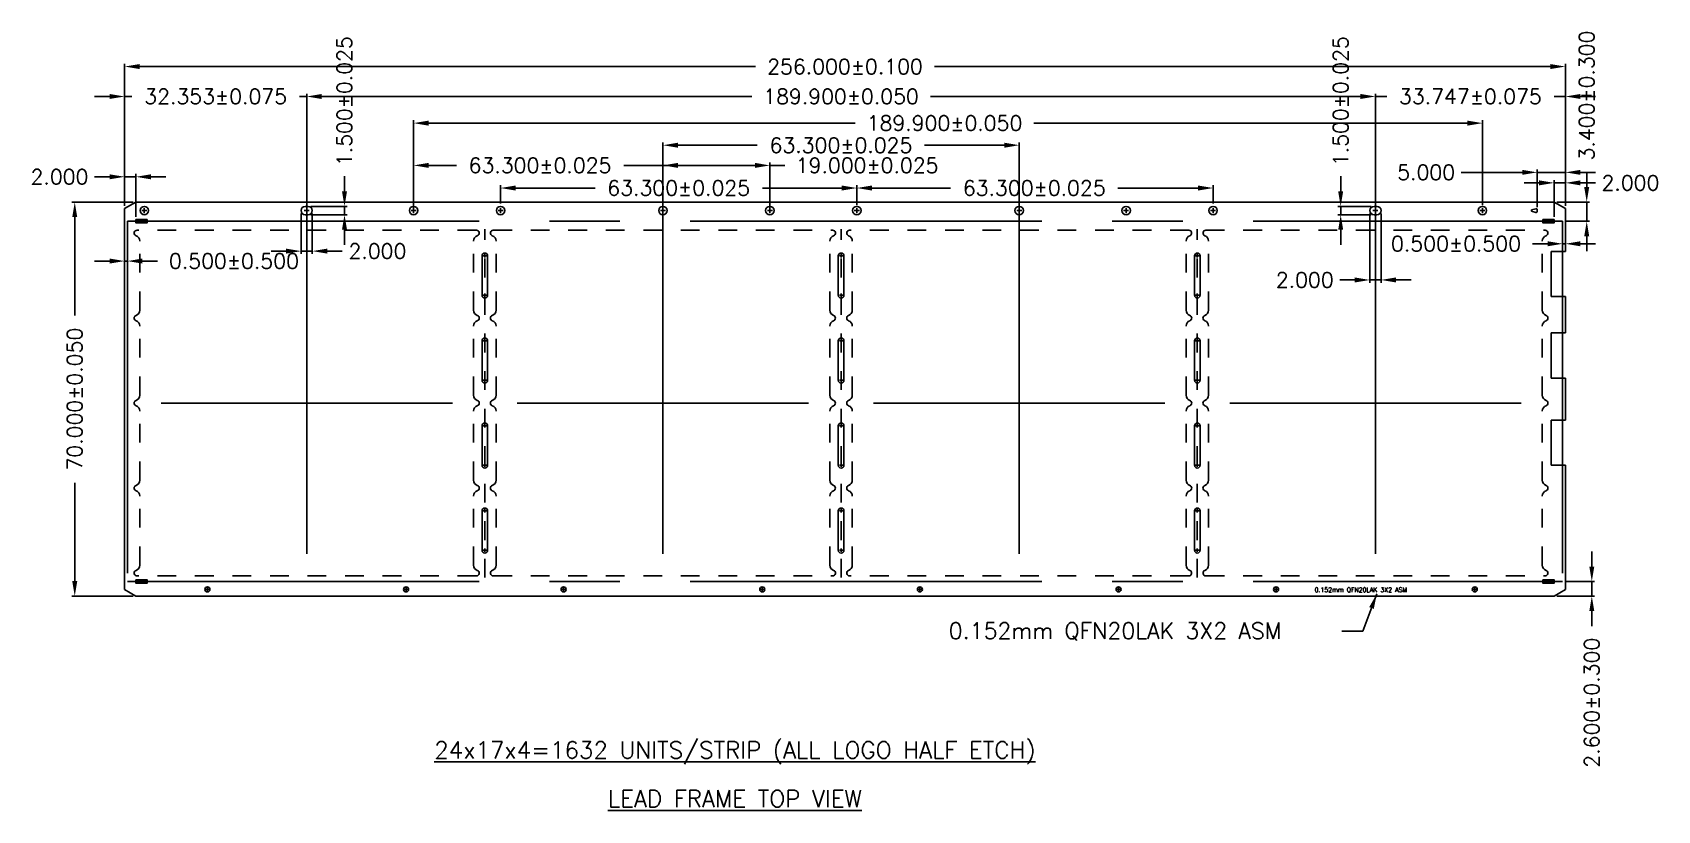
# Model space of a CAD drawing. Header units: millimetres. Extents: x -240.6 to -214.5, y 821 to 825.2.
# Drawn here: x -240.64 to -231.97, y 821.01 to 825.16 of the extents above.
import ezdxf
from ezdxf.enums import TextEntityAlignment as Align

# ---------------------------------------------------------------- set-up
doc = ezdxf.new("R2010")
doc.units = ezdxf.units.MM
doc.linetypes.add('CENTER', pattern=[2, 1.25, -0.25, 0.25, -0.25])
for name, color, linetype in [('1', 7, 'Continuous'), ('1D', 4, 'Continuous'), ('BORDER', 7, 'Continuous'), ('Center', 2, 'CENTER'), ('DIMENSION', 3, 'Continuous')]:
    doc.layers.add(name, color=color, linetype=linetype)
doc.styles.add('ROMANS', font='romans.shx', dxfattribs={"bigfont": 'AllInOneBig.shx'})
doc.styles.add('SIMPLEX', font='simplex.shx', dxfattribs={"bigfont": 'AllInOneBig.shx'})
doc.dimstyles.get("Standard").update_dxf_attribs({"dimtxt": 0.08, "dimasz": 0.08, "dimexe": 0.03, "dimexo": 0.03, "dimgap": 0.01, "dimtad": 1, "dimzin": 4, "dimtxsty": 'SIMPLEX', "dimcen": 0.02, "dimclrd": 256, "dimclre": 256, "dimclrt": 256, "dimazin": 3, "dimtp": 0.03, "dimtm": 0.05, "dimtfac": 0.8, "dimtmove": 0, "dimatfit": 3, "dimfxl": 0.05, "dimtzin": 4, "dimlwd": -1, "dimlwe": -1})
doc.dimstyles.new('Standard1', dxfattribs={"dimtxt": 0.08, "dimasz": 0.08, "dimexe": 0.015, "dimexo": 0.015, "dimgap": 0.027, "dimtad": 1, "dimdec": 3, "dimlfac": 33.333333, "dimrnd": 0.0005, "dimzin": 1, "dimtxsty": 'SIMPLEX', "dimcen": 0.1905, "dimclrd": 256, "dimclre": 256, "dimclrt": 256, "dimazin": 3, "dimtp": 0.03, "dimtm": 0.05, "dimtfac": 0.8, "dimtdec": 3, "dimtmove": 0, "dimatfit": 3, "dimfxl": 0.05, "dimtzin": 4, "dimlwd": -1, "dimlwe": -1})

# ---------------------------------------------------------------- blocks, each defined once
blk = doc.blocks.new('M0')
at = {"layer": '1', "color": 4}
for centre, radius, start, end in [((-30.15, 30.2), 0.5, 90, 250.5288), ((-30.65, 28.79), 1, 0, 70.5288), ((30.65, 28.79), 1, 109.4712, 180), ((30.15, 30.2), 0.5, 289.4712, 90), ((-30.15, 15.1), 0.5, 109.4712, 250.5288), ((-30.65, 16.51), 1, 289.4712, 0), ((-30.65, 13.69), 1, 0, 70.5288), ((30.65, 16.51), 1, 180, 250.5288), ((30.65, 13.69), 1, 109.4712, 180), ((30.15, 15.1), 0.5, 289.4712, 70.5288), ((-30.15, 0), 0.5, 109.4712, 250.5288), ((-30.65, 1.41), 1, 289.4712, 0), ((30.65, 1.41), 1, 180, 250.5288), ((30.15, 0), 0.5, 289.4712, 70.5288), ((-30.65, -1.41), 1, 0, 70.5288), ((30.65, -1.41), 1, 109.4712, 180), ((-30.65, -13.69), 1, 289.4712, 0), ((30.65, -13.69), 1, 180, 250.5288), ((-30.15, -15.1), 0.5, 109.4712, 250.5288), ((-30.65, -16.51), 1, 0, 70.5288), ((30.65, -16.51), 1, 109.4712, 180), ((30.15, -15.1), 0.5, 289.4712, 70.5288), ((-30.65, -28.79), 1, 289.4712, 0), ((30.65, -28.79), 1, 180, 250.5288), ((-30.15, -30.2), 0.5, 109.4712, 270), ((30.15, -30.2), 0.5, 270, 70.5288)]:
    blk.add_arc(centre, radius, start, end, dxfattribs=at)
at = {"layer": '1D', "linetype": 'CENTER'}
for p, q in [((-30.15, 30.7), (30.15, 30.7)), ((-29.65, 16.51), (-29.65, 28.79)), ((29.65, 16.51), (29.65, 28.79)), ((-29.65, 1.41), (-29.65, 13.69)), ((29.65, 1.41), (29.65, 13.69)), ((-29.65, -13.69), (-29.65, -1.41)), ((29.65, -13.69), (29.65, -1.41)), ((-29.65, -28.79), (-29.65, -16.51)), ((29.65, -28.79), (29.65, -16.51)), ((-30.15, -30.7), (30.15, -30.7))]:
    blk.add_line(p, q, dxfattribs=at)
blk = doc.blocks.new('*D200')
at = {"layer": 'Defpoints', "color": 0, "transparency": 16777216}
for p in [(-240.0856, 824.2516), (-240.4114, 822.1516), (-240.0856, 822.1516)]:
    blk.add_point(p, dxfattribs=at)
at = {"layer": 'DIMENSION', "transparency": 16777216}
for p, q in [((-240.1006, 824.2516), (-240.4264, 824.2516)), ((-240.4114, 824.1716), (-240.4114, 823.6477)), ((-240.4114, 822.2316), (-240.4114, 822.7556)), ((-240.1006, 822.1516), (-240.4264, 822.1516))]:
    blk.add_line(p, q, dxfattribs=at)
for points in [[(-240.4247, 824.1716), (-240.3981, 824.1716), (-240.4114, 824.2516)], [(-240.4247, 822.2316), (-240.3981, 822.2316), (-240.4114, 822.1516)]]:
    blk.add_solid(points, dxfattribs=at)
at = {"layer": 'DIMENSION', "transparency": 16777216, "insert": (-240.4114, 823.2016), "char_height": 0.08, "attachment_point": 5, "rotation": 90, "style": 'SIMPLEX'}
blk.add_mtext('\\A1;70.000%%p0.050', dxfattribs=at)
blk = doc.blocks.new('*D201')
at = {"layer": 'Defpoints', "color": 0, "transparency": 16777216}
for p in [(-240.1456, 824.3866), (-240.1456, 824.217), (-240.0856, 824.1586)]:
    blk.add_point(p, dxfattribs=at)
at = {"layer": 'DIMENSION', "transparency": 16777216}
for p, q in [((-240.2256, 824.3866), (-240.3056, 824.3866)), ((-240.1456, 824.232), (-240.1456, 824.4016)), ((-240.0856, 824.3866), (-240.1456, 824.3866)), ((-240.0856, 824.1736), (-240.0856, 824.4016)), ((-240.0056, 824.3866), (-239.9256, 824.3866))]:
    blk.add_line(p, q, dxfattribs=at)
for points in [[(-240.2256, 824.3999), (-240.2256, 824.3732), (-240.1456, 824.3866)], [(-240.0056, 824.3999), (-240.0056, 824.3732), (-240.0856, 824.3866)]]:
    blk.add_solid(points, dxfattribs=at)
at = {"layer": 'DIMENSION', "transparency": 16777216, "insert": (-240.4926, 824.3866), "char_height": 0.08, "attachment_point": 5, "style": 'SIMPLEX'}
blk.add_mtext('\\A1;2.000', dxfattribs=at)
blk = doc.blocks.new('*D202')
at = {"layer": 'Defpoints', "color": 0, "transparency": 16777216}
for p in [(-240.1456, 824.8146), (-240.1456, 824.217), (-239.175, 823.1806)]:
    blk.add_point(p, dxfattribs=at)
at = {"layer": 'DIMENSION', "transparency": 16777216}
for p, q in [((-240.2256, 824.8146), (-240.3056, 824.8146)), ((-240.1456, 824.232), (-240.1456, 824.8296)), ((-240.1456, 824.8146), (-240.1063, 824.8146)), ((-239.175, 824.8146), (-239.2142, 824.8146)), ((-239.175, 823.1956), (-239.175, 824.8296)), ((-239.095, 824.8146), (-239.015, 824.8146))]:
    blk.add_line(p, q, dxfattribs=at)
for points in [[(-240.2256, 824.828), (-240.2256, 824.8013), (-240.1456, 824.8146)], [(-239.095, 824.828), (-239.095, 824.8013), (-239.175, 824.8146)]]:
    blk.add_solid(points, dxfattribs=at)
at = {"layer": 'DIMENSION', "transparency": 16777216, "insert": (-239.6603, 824.8146), "char_height": 0.08, "attachment_point": 5, "style": 'SIMPLEX'}
blk.add_mtext('\\A1;32.353%%P0.075', dxfattribs=at)
blk = doc.blocks.new('*D203')
at = {"layer": 'Defpoints', "color": 0, "transparency": 16777216}
for p in [(-235.377, 824.5549), (-237.276, 823.1806), (-235.377, 823.1806)]:
    blk.add_point(p, dxfattribs=at)
at = {"layer": 'DIMENSION', "transparency": 16777216}
for p, q in [((-237.276, 823.1956), (-237.276, 824.5699)), ((-237.196, 824.5549), (-236.7731, 824.5549)), ((-235.457, 824.5549), (-235.881, 824.5549)), ((-235.377, 823.1956), (-235.377, 824.5699))]:
    blk.add_line(p, q, dxfattribs=at)
for points in [[(-237.196, 824.5682), (-237.196, 824.5415), (-237.276, 824.5549)], [(-235.457, 824.5682), (-235.457, 824.5415), (-235.377, 824.5549)]]:
    blk.add_solid(points, dxfattribs=at)
at = {"layer": 'DIMENSION', "transparency": 16777216, "insert": (-236.3271, 824.5549), "char_height": 0.08, "attachment_point": 5, "style": 'SIMPLEX'}
blk.add_mtext('\\A1;63.300%%p0.025', dxfattribs=at)
blk = doc.blocks.new('*D204')
at = {"layer": 'Defpoints', "color": 0, "transparency": 16777216}
for p in [(-239.175, 824.8146), (-239.175, 823.1806), (-233.478, 823.1806)]:
    blk.add_point(p, dxfattribs=at)
at = {"layer": 'DIMENSION', "transparency": 16777216}
for p, q in [((-239.175, 823.1956), (-239.175, 824.8296)), ((-239.095, 824.8146), (-236.803, 824.8146)), ((-233.558, 824.8146), (-235.8499, 824.8146)), ((-233.478, 823.1956), (-233.478, 824.8296))]:
    blk.add_line(p, q, dxfattribs=at)
for points in [[(-239.095, 824.828), (-239.095, 824.8013), (-239.175, 824.8146)], [(-233.558, 824.828), (-233.558, 824.8013), (-233.478, 824.8146)]]:
    blk.add_solid(points, dxfattribs=at)
at = {"layer": 'DIMENSION', "transparency": 16777216, "insert": (-236.3265, 824.8146), "char_height": 0.08, "attachment_point": 5, "style": 'SIMPLEX'}
blk.add_mtext('\\A1;189.900%%p0.050', dxfattribs=at)
blk = doc.blocks.new('*D205')
at = {"layer": 'Defpoints', "color": 0, "transparency": 16777216}
for p in [(-232.4655, 824.9741), (-240.1456, 824.217), (-232.4655, 824.217)]:
    blk.add_point(p, dxfattribs=at)
at = {"layer": 'DIMENSION', "transparency": 16777216}
for p, q in [((-240.1456, 824.232), (-240.1456, 824.9891)), ((-240.0656, 824.9741), (-236.7821, 824.9741)), ((-232.5455, 824.9741), (-235.829, 824.9741)), ((-232.4655, 824.232), (-232.4655, 824.9891))]:
    blk.add_line(p, q, dxfattribs=at)
for points in [[(-240.0656, 824.9874), (-240.0656, 824.9607), (-240.1456, 824.9741)], [(-232.5455, 824.9874), (-232.5455, 824.9607), (-232.4655, 824.9741)]]:
    blk.add_solid(points, dxfattribs=at)
at = {"layer": 'DIMENSION', "transparency": 16777216, "insert": (-236.3055, 824.9741), "char_height": 0.08, "attachment_point": 5, "style": 'SIMPLEX'}
blk.add_mtext('\\A1;256.000%%p0.100', dxfattribs=at)
blk = doc.blocks.new('*D206')
at = {"layer": 'Defpoints', "color": 0, "transparency": 16777216}
for p in [(-232.4655, 824.3543), (-232.4655, 824.217), (-232.5255, 824.1586)]:
    blk.add_point(p, dxfattribs=at)
at = {"layer": 'DIMENSION', "transparency": 16777216}
for p, q in [((-232.5255, 824.1736), (-232.5255, 824.3693)), ((-232.4655, 824.232), (-232.4655, 824.3693)), ((-232.6055, 824.3543), (-232.6855, 824.3543)), ((-232.5255, 824.3543), (-232.4655, 824.3543)), ((-232.3855, 824.3543), (-232.3055, 824.3543))]:
    blk.add_line(p, q, dxfattribs=at)
for points in [[(-232.6055, 824.3676), (-232.6055, 824.341), (-232.5255, 824.3543)], [(-232.3855, 824.3676), (-232.3855, 824.341), (-232.4655, 824.3543)]]:
    blk.add_solid(points, dxfattribs=at)
at = {"layer": 'DIMENSION', "transparency": 16777216, "insert": (-232.1185, 824.3543), "char_height": 0.08, "attachment_point": 5, "style": 'SIMPLEX'}
blk.add_mtext('\\A1;2.000', dxfattribs=at)
blk = doc.blocks.new('*D207')
at = {"layer": 'Defpoints', "color": 0, "transparency": 16777216}
for p in [(-232.4655, 824.8146), (-233.478, 824.2066), (-232.4655, 824.217)]:
    blk.add_point(p, dxfattribs=at)
at = {"layer": 'DIMENSION', "transparency": 16777216}
for p, q in [((-233.558, 824.8146), (-233.638, 824.8146)), ((-233.478, 824.2216), (-233.478, 824.8296)), ((-233.478, 824.8146), (-233.4178, 824.8146)), ((-232.4655, 824.8146), (-232.5257, 824.8146)), ((-232.4655, 824.232), (-232.4655, 824.8296)), ((-232.3855, 824.8146), (-232.3055, 824.8146))]:
    blk.add_line(p, q, dxfattribs=at)
for points in [[(-233.558, 824.828), (-233.558, 824.8013), (-233.478, 824.8146)], [(-232.3855, 824.828), (-232.3855, 824.8013), (-232.4655, 824.8146)]]:
    blk.add_solid(points, dxfattribs=at)
at = {"layer": 'DIMENSION', "transparency": 16777216, "insert": (-232.9717, 824.8146), "char_height": 0.08, "attachment_point": 5, "style": 'SIMPLEX'}
blk.add_mtext('\\A1;33.747%%P0.075', dxfattribs=at)
blk = doc.blocks.new('slit')
at = {"color": 0}
for centre, start, end in [((-31.65, 26.15), 0, 180), ((-31.65, 19.15), 180, 0), ((-31.65, 11.05), 0, 180), ((-31.65, 4.05), 180, 0), ((-31.65, -4.05), 0, 180), ((-31.65, -11.05), 180, 0), ((-31.65, -19.15), 0, 180), ((-31.65, -26.15), 180, 0)]:
    blk.add_arc(centre, 0.5, start, end, dxfattribs=at)
at = {"layer": '1'}
for p, q in [((-32.15, 26.15), (-32.15, 19.15)), ((-31.15, 26.15), (-31.15, 19.15)), ((-32.15, 4.05), (-32.15, 11.05)), ((-31.15, 4.05), (-31.15, 11.05)), ((-32.15, -4.05), (-32.15, -11.05)), ((-31.15, -4.05), (-31.15, -11.05)), ((-32.15, -26.15), (-32.15, -19.15)), ((-31.15, -26.15), (-31.15, -19.15))]:
    blk.add_line(p, q, dxfattribs=at)
at = {"layer": '1D', "linetype": 'CENTER'}
blk.add_line((-31.65, -31), (-31.65, 30.92), dxfattribs=at)
at = {"layer": '1D'}
for p, q in [((-31.95, 26.15), (-31.35, 26.15)), ((-31.65, 25.85), (-31.65, 26.45)), ((-31.95, 19.15), (-31.35, 19.15)), ((-31.65, 18.85), (-31.65, 19.45)), ((-31.95, 11.05), (-31.35, 11.05)), ((-31.65, 11.35), (-31.65, 10.75)), ((-31.95, 4.05), (-31.35, 4.05)), ((-31.65, 4.35), (-31.65, 3.75)), ((-31.95, -4.05), (-31.35, -4.05)), ((-31.65, -4.35), (-31.65, -3.75)), ((-31.95, -11.05), (-31.35, -11.05)), ((-31.65, -11.35), (-31.65, -10.75)), ((-31.95, -19.15), (-31.35, -19.15)), ((-31.65, -18.85), (-31.65, -19.45)), ((-31.65, -25.85), (-31.65, -26.45)), ((-31.95, -26.15), (-31.35, -26.15))]:
    blk.add_line(p, q, dxfattribs=at)
blk = doc.blocks.new('*D208')
at = {"layer": 'Defpoints', "color": 0, "transparency": 16777216}
for p in [(-236.706, 824.4473), (-237.276, 824.2066), (-236.706, 824.2066)]:
    blk.add_point(p, dxfattribs=at)
at = {"layer": 'DIMENSION', "transparency": 16777216}
for p, q in [((-237.276, 824.2216), (-237.276, 824.4623)), ((-236.706, 824.2216), (-236.706, 824.4623)), ((-237.196, 824.4473), (-236.786, 824.4473)), ((-236.706, 824.4473), (-236.626, 824.4473))]:
    blk.add_line(p, q, dxfattribs=at)
for points in [[(-237.196, 824.4607), (-237.196, 824.434), (-237.276, 824.4473)], [(-236.786, 824.4607), (-236.786, 824.434), (-236.706, 824.4473)]]:
    blk.add_solid(points, dxfattribs=at)
at = {"layer": 'DIMENSION', "transparency": 16777216, "insert": (-236.1875, 824.4473), "char_height": 0.08, "attachment_point": 5, "style": 'SIMPLEX'}
blk.add_mtext('\\A1;19.000%%P0.025', dxfattribs=at)
blk = doc.blocks.new('*D217')
at = {"layer": 'Defpoints', "color": 0, "transparency": 16777216}
for p in [(-232.9079, 824.6726), (-238.605, 824.2201), (-232.9079, 824.2201)]:
    blk.add_point(p, dxfattribs=at)
at = {"layer": 'DIMENSION', "transparency": 16777216}
for p, q in [((-238.605, 824.2351), (-238.605, 824.6876)), ((-238.525, 824.6726), (-236.2517, 824.6726)), ((-232.9879, 824.6726), (-235.2987, 824.6726)), ((-232.9079, 824.2351), (-232.9079, 824.6876))]:
    blk.add_line(p, q, dxfattribs=at)
for points in [[(-238.525, 824.6859), (-238.525, 824.6592), (-238.605, 824.6726)], [(-232.9879, 824.6859), (-232.9879, 824.6592), (-232.9079, 824.6726)]]:
    blk.add_solid(points, dxfattribs=at)
at = {"layer": 'DIMENSION', "transparency": 16777216, "insert": (-235.7752, 824.6726), "char_height": 0.08, "attachment_point": 5, "style": 'SIMPLEX'}
blk.add_mtext('\\A1;189.900%%P0.050', dxfattribs=at)
blk = doc.blocks.new('*D209')
at = {"layer": 'Defpoints', "color": 0, "transparency": 16777216}
for p in [(-236.706, 824.4473), (-238.605, 824.2066), (-236.706, 824.2066)]:
    blk.add_point(p, dxfattribs=at)
at = {"layer": 'DIMENSION', "transparency": 16777216}
for p, q in [((-238.605, 824.2216), (-238.605, 824.4623)), ((-236.706, 824.2216), (-236.706, 824.4623)), ((-238.525, 824.4473), (-238.377, 824.4473)), ((-236.786, 824.4473), (-237.4849, 824.4473))]:
    blk.add_line(p, q, dxfattribs=at)
for points in [[(-238.525, 824.4607), (-238.525, 824.434), (-238.605, 824.4473)], [(-236.786, 824.4607), (-236.786, 824.434), (-236.706, 824.4473)]]:
    blk.add_solid(points, dxfattribs=at)
at = {"layer": 'DIMENSION', "transparency": 16777216, "insert": (-237.931, 824.4473), "char_height": 0.08, "attachment_point": 5, "style": 'SIMPLEX'}
blk.add_mtext('\\A1;63.300%%P0.025', dxfattribs=at)
blk = doc.blocks.new('*D210')
at = {"layer": 'Defpoints', "color": 0, "ltscale": 0.1, "transparency": 16777216}
for p in [(-232.5255, 824.2516), (-232.3518, 824.2516), (-232.4805, 824.1496)]:
    blk.add_point(p, dxfattribs=at)
at = {"layer": 'DIMENSION', "ltscale": 0.1, "transparency": 16777216}
for p, q in [((-232.3518, 824.3316), (-232.3518, 824.4116)), ((-232.5105, 824.2516), (-232.3368, 824.2516)), ((-232.3518, 824.1496), (-232.3518, 824.2516)), ((-232.4655, 824.1496), (-232.3368, 824.1496)), ((-232.3518, 824.0696), (-232.3518, 823.9896))]:
    blk.add_line(p, q, dxfattribs=at)
for points in [[(-232.3652, 824.3316), (-232.3385, 824.3316), (-232.3518, 824.2516)], [(-232.3652, 824.0696), (-232.3385, 824.0696), (-232.3518, 824.1496)]]:
    blk.add_solid(points, dxfattribs=at)
at = {"layer": 'DIMENSION', "ltscale": 0.1, "transparency": 16777216, "insert": (-232.3518, 824.8196), "char_height": 0.08, "attachment_point": 5, "rotation": 90, "style": 'SIMPLEX'}
blk.add_mtext('\\A1;3.400%%P0.300', dxfattribs=at)
blk = doc.blocks.new('*D211')
at = {"layer": 'Defpoints', "color": 0, "ltscale": 0.1, "transparency": 16777216}
for p in [(-232.4805, 822.2296), (-232.5255, 822.1516), (-232.3246, 822.1516)]:
    blk.add_point(p, dxfattribs=at)
at = {"layer": 'DIMENSION', "ltscale": 0.1, "transparency": 16777216}
for p, q in [((-232.3246, 822.3096), (-232.3246, 822.3896)), ((-232.4655, 822.2296), (-232.3096, 822.2296)), ((-232.3246, 822.2296), (-232.3246, 822.1516)), ((-232.5105, 822.1516), (-232.3096, 822.1516)), ((-232.3246, 822.0716), (-232.3246, 821.9916))]:
    blk.add_line(p, q, dxfattribs=at)
for points in [[(-232.338, 822.3096), (-232.3113, 822.3096), (-232.3246, 822.2296)], [(-232.338, 822.0716), (-232.3113, 822.0716), (-232.3246, 822.1516)]]:
    blk.add_solid(points, dxfattribs=at)
at = {"layer": 'DIMENSION', "ltscale": 0.1, "transparency": 16777216, "insert": (-232.3246, 821.5837), "char_height": 0.08, "attachment_point": 5, "rotation": 90, "style": 'SIMPLEX'}
blk.add_mtext('\\A1;2.600%%P0.300', dxfattribs=at)
blk = doc.blocks.new('*D212')
at = {"layer": 'Defpoints', "color": 0, "ltscale": 0.1, "transparency": 16777216}
for p in [(-240.1456, 824.1496), (-240.1306, 824.1496), (-240.1456, 823.9374)]:
    blk.add_point(p, dxfattribs=at)
at = {"layer": 'DIMENSION', "ltscale": 0.1, "transparency": 16777216}
for p, q in [((-240.1456, 824.1346), (-240.1456, 823.9224)), ((-240.1306, 824.1346), (-240.1306, 823.9224)), ((-240.2256, 823.9374), (-240.3056, 823.9374)), ((-240.1456, 823.9374), (-240.1306, 823.9374)), ((-240.0506, 823.9374), (-239.9706, 823.9374))]:
    blk.add_line(p, q, dxfattribs=at)
for points in [[(-240.2256, 823.9508), (-240.2256, 823.9241), (-240.1456, 823.9374)], [(-240.0506, 823.9508), (-240.0506, 823.9241), (-240.1306, 823.9374)]]:
    blk.add_solid(points, dxfattribs=at)
at = {"layer": 'DIMENSION', "ltscale": 0.1, "transparency": 16777216, "insert": (-239.5626, 823.9374), "char_height": 0.08, "attachment_point": 5, "style": 'SIMPLEX'}
blk.add_mtext('\\A1;0.500%%P0.500', dxfattribs=at)
blk = doc.blocks.new('*D213')
at = {"layer": 'Defpoints', "color": 0, "ltscale": 0.1, "transparency": 16777216}
for p in [(-232.4805, 824.0838), (-232.4805, 824.0296), (-232.4655, 824.0838)]:
    blk.add_point(p, dxfattribs=at)
at = {"layer": 'DIMENSION', "ltscale": 0.1, "transparency": 16777216}
for p, q in [((-232.5605, 824.0296), (-232.6405, 824.0296)), ((-232.4805, 824.0688), (-232.4805, 824.0146)), ((-232.4655, 824.0296), (-232.4805, 824.0296)), ((-232.4655, 824.0688), (-232.4655, 824.0146)), ((-232.3855, 824.0296), (-232.3055, 824.0296))]:
    blk.add_line(p, q, dxfattribs=at)
for points in [[(-232.5605, 824.0429), (-232.5605, 824.0163), (-232.4805, 824.0296)], [(-232.3855, 824.0429), (-232.3855, 824.0163), (-232.4655, 824.0296)]]:
    blk.add_solid(points, dxfattribs=at)
at = {"layer": 'DIMENSION', "ltscale": 0.1, "transparency": 16777216, "insert": (-233.0485, 824.0296), "char_height": 0.08, "attachment_point": 5, "style": 'SIMPLEX'}
blk.add_mtext('\\A1;0.500%%P0.500', dxfattribs=at)
blk = doc.blocks.new('*D214')
at = {"layer": 'Defpoints', "color": 0, "ltscale": 0.1, "transparency": 16777216}
for p in [(-232.4655, 824.4102), (-232.6155, 824.2106), (-232.4655, 824.217)]:
    blk.add_point(p, dxfattribs=at)
at = {"layer": 'DIMENSION', "ltscale": 0.1, "transparency": 16777216}
for p, q in [((-232.6955, 824.4102), (-233.0206, 824.4102)), ((-232.6155, 824.2256), (-232.6155, 824.4252)), ((-232.4655, 824.4102), (-232.6155, 824.4102)), ((-232.4655, 824.232), (-232.4655, 824.4252)), ((-232.3855, 824.4102), (-232.3055, 824.4102))]:
    blk.add_line(p, q, dxfattribs=at)
for points in [[(-232.6955, 824.4235), (-232.6955, 824.3969), (-232.6155, 824.4102)], [(-232.3855, 824.4235), (-232.3855, 824.3969), (-232.4655, 824.4102)]]:
    blk.add_solid(points, dxfattribs=at)
at = {"layer": 'DIMENSION', "ltscale": 0.1, "transparency": 16777216, "insert": (-233.2076, 824.4102), "char_height": 0.08, "attachment_point": 5, "style": 'SIMPLEX'}
blk.add_mtext('\\A1;{\\C0;5.000}', dxfattribs=at)
blk = doc.blocks.new('*D218')
at = {"layer": 'Defpoints', "color": 0, "ltscale": 0.1, "transparency": 16777216}
for p in [(-234.3435, 824.3268), (-236.2425, 824.2201), (-234.3435, 824.2291)]:
    blk.add_point(p, dxfattribs=at)
at = {"layer": 'DIMENSION', "ltscale": 0.1, "transparency": 16777216}
for p, q in [((-236.2425, 824.2351), (-236.2425, 824.3418)), ((-236.1625, 824.3268), (-235.7428, 824.3268)), ((-234.4235, 824.3268), (-234.8507, 824.3268)), ((-234.3435, 824.2441), (-234.3435, 824.3418))]:
    blk.add_line(p, q, dxfattribs=at)
for points in [[(-236.1625, 824.3401), (-236.1625, 824.3134), (-236.2425, 824.3268)], [(-234.4235, 824.3401), (-234.4235, 824.3134), (-234.3435, 824.3268)]]:
    blk.add_solid(points, dxfattribs=at)
at = {"layer": 'DIMENSION', "ltscale": 0.1, "transparency": 16777216, "insert": (-235.2967, 824.3268), "char_height": 0.08, "attachment_point": 5, "style": 'SIMPLEX'}
blk.add_mtext('\\A1;63.300%%P0.025', dxfattribs=at)
blk = doc.blocks.new('*D215')
at = {"layer": 'Defpoints', "color": 0, "transparency": 16777216}
for p in [(-236.2425, 824.3268), (-238.1415, 824.2291), (-236.2425, 824.2201)]:
    blk.add_point(p, dxfattribs=at)
at = {"layer": 'DIMENSION', "transparency": 16777216}
for p, q in [((-238.1415, 824.2441), (-238.1415, 824.3418)), ((-238.0615, 824.3268), (-237.638, 824.3268)), ((-236.3225, 824.3268), (-236.7459, 824.3268)), ((-236.2425, 824.2351), (-236.2425, 824.3418))]:
    blk.add_line(p, q, dxfattribs=at)
for points in [[(-238.0615, 824.3401), (-238.0615, 824.3134), (-238.1415, 824.3268)], [(-236.3225, 824.3401), (-236.3225, 824.3134), (-236.2425, 824.3268)]]:
    blk.add_solid(points, dxfattribs=at)
at = {"layer": 'DIMENSION', "transparency": 16777216, "insert": (-237.192, 824.3268), "char_height": 0.08, "attachment_point": 5, "style": 'SIMPLEX'}
blk.add_mtext('\\A1;{\\C3;63.300%%P0.025}', dxfattribs=at)
blk = doc.blocks.new('*D219')
at = {"layer": 'Defpoints', "color": 0, "ltscale": 0.1, "transparency": 16777216}
for p in [(-239.205, 824.2066), (-239.145, 824.2066), (-239.145, 823.9904)]:
    blk.add_point(p, dxfattribs=at)
at = {"layer": 'DIMENSION', "ltscale": 0.1, "transparency": 16777216}
for p, q in [((-239.205, 824.1916), (-239.205, 823.9754)), ((-239.145, 824.1916), (-239.145, 823.9754)), ((-239.285, 823.9904), (-239.365, 823.9904)), ((-239.205, 823.9904), (-239.145, 823.9904)), ((-239.065, 823.9904), (-238.985, 823.9904))]:
    blk.add_line(p, q, dxfattribs=at)
for points in [[(-239.285, 824.0037), (-239.285, 823.9771), (-239.205, 823.9904)], [(-239.065, 824.0037), (-239.065, 823.9771), (-239.145, 823.9904)]]:
    blk.add_solid(points, dxfattribs=at)
at = {"layer": 'DIMENSION', "ltscale": 0.1, "transparency": 16777216, "insert": (-238.798, 823.9904), "char_height": 0.08, "attachment_point": 5, "style": 'SIMPLEX'}
blk.add_mtext('\\A1;2.000', dxfattribs=at)
blk = doc.blocks.new('*D220')
at = {"layer": 'Defpoints', "color": 0, "ltscale": 0.1, "transparency": 16777216}
for p in [(-233.508, 824.2066), (-233.448, 824.2066), (-233.508, 823.8368)]:
    blk.add_point(p, dxfattribs=at)
at = {"layer": 'DIMENSION', "ltscale": 0.1, "transparency": 16777216}
for p, q in [((-233.508, 824.1916), (-233.508, 823.8218)), ((-233.448, 824.1916), (-233.448, 823.8218)), ((-233.588, 823.8368), (-233.668, 823.8368)), ((-233.448, 823.8368), (-233.508, 823.8368)), ((-233.368, 823.8368), (-233.288, 823.8368))]:
    blk.add_line(p, q, dxfattribs=at)
for points in [[(-233.588, 823.8501), (-233.588, 823.8234), (-233.508, 823.8368)], [(-233.368, 823.8501), (-233.368, 823.8234), (-233.448, 823.8368)]]:
    blk.add_solid(points, dxfattribs=at)
at = {"layer": 'DIMENSION', "ltscale": 0.1, "transparency": 16777216, "insert": (-233.855, 823.8368), "char_height": 0.08, "attachment_point": 5, "style": 'SIMPLEX'}
blk.add_mtext('\\A1;2.000', dxfattribs=at)
blk = doc.blocks.new('*D216')
at = {"layer": 'Defpoints', "color": 0, "ltscale": 0.1, "transparency": 16777216}
for p in [(-239.1675, 824.2291), (-238.9735, 824.2291), (-239.1675, 824.1841)]:
    blk.add_point(p, dxfattribs=at)
at = {"layer": 'DIMENSION', "ltscale": 0.1, "transparency": 16777216}
for p, q in [((-238.9735, 824.3091), (-238.9735, 824.3891)), ((-239.1525, 824.2291), (-238.9585, 824.2291)), ((-238.9735, 824.1841), (-238.9735, 824.2291)), ((-239.1525, 824.1841), (-238.9585, 824.1841)), ((-238.9735, 824.1041), (-238.9735, 824.0241))]:
    blk.add_line(p, q, dxfattribs=at)
for points in [[(-238.9868, 824.3091), (-238.9601, 824.3091), (-238.9735, 824.2291)], [(-238.9868, 824.1041), (-238.9601, 824.1041), (-238.9735, 824.1841)]]:
    blk.add_solid(points, dxfattribs=at)
at = {"layer": 'DIMENSION', "ltscale": 0.1, "transparency": 16777216, "insert": (-238.9735, 824.7895), "char_height": 0.08, "attachment_point": 5, "rotation": 90, "style": 'SIMPLEX'}
blk.add_mtext('\\A1;1.500%%P0.025', dxfattribs=at)
blk = doc.blocks.new('*D221')
at = {"layer": 'Defpoints', "color": 0, "ltscale": 0.1, "transparency": 16777216}
for p in [(-233.6633, 824.2291), (-233.4855, 824.2291), (-233.4855, 824.1841)]:
    blk.add_point(p, dxfattribs=at)
at = {"layer": 'DIMENSION', "ltscale": 0.1, "transparency": 16777216}
for p, q in [((-233.6633, 824.3091), (-233.6633, 824.3891)), ((-233.5005, 824.2291), (-233.6783, 824.2291)), ((-233.6633, 824.1841), (-233.6633, 824.2291)), ((-233.5005, 824.1841), (-233.6783, 824.1841)), ((-233.6633, 824.1041), (-233.6633, 824.0241))]:
    blk.add_line(p, q, dxfattribs=at)
for points in [[(-233.6766, 824.3091), (-233.65, 824.3091), (-233.6633, 824.2291)], [(-233.6766, 824.1041), (-233.65, 824.1041), (-233.6633, 824.1841)]]:
    blk.add_solid(points, dxfattribs=at)
at = {"layer": 'DIMENSION', "ltscale": 0.1, "transparency": 16777216, "insert": (-233.6633, 824.7895), "char_height": 0.08, "attachment_point": 5, "rotation": 90, "style": 'SIMPLEX'}
blk.add_mtext('\\A1;1.500%%P0.025', dxfattribs=at)

msp = doc.modelspace()

# ---------------------------------------------------------------- linework, layer by layer
at = {"ltscale": 0.1}
for p, q in [((-232.645528, 824.209625), (-232.623263, 824.216305)), ((-232.645528, 824.209625), (-232.645528, 824.203628)), ((-232.645528, 824.203628), (-232.623263, 824.196949)), ((-232.615543, 824.210561), (-232.615543, 824.202693))]:
    msp.add_line(p, q, dxfattribs=at)
for p, q in [((-232.465538, 824.216977), (-232.465538, 823.989126)), ((-232.465538, 823.749126), (-232.465538, 823.554125)), ((-232.465538, 823.314125), (-232.465538, 823.089124)), ((-232.465538, 822.849124), (-232.465538, 822.186272))]:
    msp.add_line(p, q)
at = {"color": 2, "linetype": 'CENTER', "ltscale": 1.5}
for p, q in [((-240.130556, 824.149627), (-240.130556, 822.229622)), ((-232.480538, 824.149627), (-232.480538, 822.229622))]:
    msp.add_line(p, q, dxfattribs=at)
at = {"color": 0}
msp.add_line((-232.540538, 823.749126), (-232.540538, 823.989126), dxfattribs=at)
at = {"color": 1, "ltscale": 0.1}
for points in [[(-239.182464, 824.229127), (-239.167464, 824.229127, -1), (-239.167464, 824.184127), (-239.182464, 824.184127, -1), (-239.182464, 824.229127, -1)], [(-233.485451, 824.229127), (-233.470451, 824.229127, -1), (-233.470451, 824.184127), (-233.485451, 824.184127, -1), (-233.485451, 824.229127, -1)]]:
    msp.add_lwpolyline(points, format="xyb", dxfattribs=at)
for points in [[(-240.085556, 824.158627), (-240.025556, 824.158627), (-240.025556, 824.140627), (-240.085556, 824.140627)], [(-232.585539, 824.158627), (-232.525538, 824.158627), (-232.525538, 824.140627), (-232.585539, 824.140627)], [(-240.085556, 822.238622), (-240.025556, 822.238622), (-240.025556, 822.220622), (-240.085556, 822.220622)], [(-232.585539, 822.238622), (-232.525538, 822.238622), (-232.525538, 822.220622), (-232.585539, 822.220622)]]:
    msp.add_lwpolyline(points, close=True)
at = {"color": 0}
for centre in [(-239.704465, 822.187622), (-238.645462, 822.187622), (-237.80546, 822.187622), (-236.746458, 822.187622), (-235.906456, 822.187622), (-234.847454, 822.187622), (-234.007452, 822.187622), (-232.948449, 822.187622)]:
    msp.add_circle(centre, 0.0135, dxfattribs=at)
at = {"ltscale": 0.1}
for centre, start, end in [((-232.62154, 824.210561), 0, 106.6992442), ((-232.62154, 824.202693), 253.3007558, 0)]:
    msp.add_arc(centre, 0.005997, start, end, dxfattribs=at)
at = {"layer": '1', "color": 0}
for p, q in [((-240.145556, 824.216977), (-240.085556, 824.251627)), ((-240.145556, 824.216977), (-240.145556, 822.186272)), ((-232.540538, 823.989126), (-232.465538, 823.989126)), ((-232.540538, 823.749126), (-232.465538, 823.749126)), ((-232.540538, 823.554125), (-232.465538, 823.554125)), ((-232.540538, 823.554125), (-232.540538, 823.314125)), ((-232.540538, 823.314125), (-232.465538, 823.314125)), ((-232.540538, 823.089124), (-232.465538, 823.089124)), ((-232.540538, 823.089124), (-232.540538, 822.849124)), ((-232.540538, 822.849124), (-232.465538, 822.849124)), ((-240.145556, 822.186272), (-240.085556, 822.151622))]:
    msp.add_line(p, q, dxfattribs=at)
at = {"layer": '1'}
for p, q in [((-232.525538, 824.251627), (-240.085556, 824.251627)), ((-232.525538, 822.151622), (-240.085556, 822.151622))]:
    msp.add_line(p, q, dxfattribs=at)
at = {"layer": '1D', "linetype": 'CENTER'}
for p, q in [((-240.053946, 824.206627), (-240.026985, 824.206627)), ((-240.040466, 824.193146), (-240.040466, 824.220107)), ((-239.188444, 824.206627), (-239.161483, 824.206627)), ((-239.174964, 824.193146), (-239.174964, 824.220107)), ((-238.618443, 824.206627), (-238.591482, 824.206627)), ((-238.604962, 824.193146), (-238.604962, 824.220107)), ((-238.154942, 824.206627), (-238.127981, 824.206627)), ((-238.141461, 824.193146), (-238.141461, 824.220107)), ((-237.28944, 824.206627), (-237.262479, 824.206627)), ((-237.275959, 824.193146), (-237.275959, 824.220107)), ((-236.719439, 824.206627), (-236.692477, 824.206627)), ((-236.705958, 824.193146), (-236.705958, 824.220107)), ((-236.255937, 824.206627), (-236.228976, 824.206627)), ((-236.242457, 824.193146), (-236.242457, 824.220107)), ((-235.390435, 824.206627), (-235.363474, 824.206627)), ((-235.376955, 824.193146), (-235.376955, 824.220107)), ((-234.820434, 824.206627), (-234.793473, 824.206627)), ((-234.806954, 824.193146), (-234.806954, 824.220107)), ((-234.356933, 824.206627), (-234.329972, 824.206627)), ((-234.343453, 824.193146), (-234.343453, 824.220107)), ((-233.491431, 824.206627), (-233.46447, 824.206627)), ((-233.477951, 824.193146), (-233.477951, 824.220107)), ((-232.92143, 824.206627), (-232.894469, 824.206627)), ((-232.907949, 824.193146), (-232.907949, 824.220107)), ((-239.704465, 822.174142), (-239.704465, 822.201103)), ((-237.80546, 822.174142), (-237.80546, 822.201103)), ((-235.906456, 822.174142), (-235.906456, 822.201103)), ((-234.007452, 822.174142), (-234.007452, 822.201103)), ((-239.717945, 822.187622), (-239.690984, 822.187622)), ((-238.658943, 822.187622), (-238.631982, 822.187622)), ((-238.645462, 822.177204), (-238.645462, 822.195759)), ((-237.818941, 822.187622), (-237.79198, 822.187622)), ((-236.759939, 822.187622), (-236.732977, 822.187622)), ((-236.746458, 822.177204), (-236.746458, 822.195759)), ((-235.919937, 822.187622), (-235.892976, 822.187622)), ((-234.860934, 822.187622), (-234.833973, 822.187622)), ((-234.847454, 822.177204), (-234.847454, 822.195759)), ((-234.020932, 822.187622), (-233.993971, 822.187622)), ((-232.96193, 822.187622), (-232.934969, 822.187622)), ((-232.948449, 822.177204), (-232.948449, 822.195759))]:
    msp.add_line(p, q, dxfattribs=at)
at = {"layer": '1D', "color": 2, "linetype": 'CENTER', "ltscale": 1.5}
for p, q in [((-240.130556, 824.149627), (-232.480538, 824.149627)), ((-240.130556, 822.229622), (-232.480538, 822.229622))]:
    msp.add_line(p, q, dxfattribs=at)
at = {"layer": 'Center', "linetype": 'CENTER', "ltscale": 5}
for p, q in [((-239.174964, 823.983985), (-239.174964, 822.377264)), ((-237.275959, 823.983985), (-237.275959, 822.377264)), ((-235.376955, 823.983985), (-235.376955, 822.377264)), ((-233.477951, 823.983985), (-233.477951, 822.377264)), ((-239.951324, 823.180624), (-238.398603, 823.180624)), ((-236.499599, 823.180624), (-238.05232, 823.180624)), ((-236.153315, 823.180624), (-234.600594, 823.180624)), ((-232.70159, 823.180624), (-234.254311, 823.180624))]:
    msp.add_line(p, q, dxfattribs=at)
at = {"layer": 'DIMENSION', "color": 0}
for p, q in [((-232.525538, 824.251627), (-232.465538, 824.216977)), ((-232.525538, 822.151622), (-232.465538, 822.186272))]:
    msp.add_line(p, q, dxfattribs=at)
for centre in [(-240.040466, 824.206627), (-238.604962, 824.206627), (-238.141461, 824.206627), (-237.275959, 824.206627), (-236.705958, 824.206627), (-236.242457, 824.206627), (-235.376955, 824.206627), (-234.806954, 824.206627), (-234.343453, 824.206627), (-232.907949, 824.206627)]:
    msp.add_circle(centre, 0.0225, dxfattribs=at)

# ---------------------------------------------------------------- block references
at = {"layer": '1', "color": 0}
for p, xscale, yscale, zscale in [((-239.174964, 823.180624), -0.0300000685716668, 0.0300000685715531, 0.0300000685715853), ((-237.275959, 823.180624), 0.0300000685716668, 0.0300000685716668, 0.0300000685716668), ((-235.376955, 823.180624), -0.0300000685716668, 0.0300000685715531, 0.0300000685715853), ((-233.477951, 823.180624), 0.0300000685716668, 0.0300000685716668, 0.0300000685716668)]:
    msp.add_blockref('M0', p, dxfattribs=dict(at, xscale=xscale, yscale=yscale, zscale=zscale))
at = {"layer": 'DIMENSION', "color": 0, "xscale": 0.0300000685716668, "yscale": 0.0300000685716668, "zscale": 0.0300000685716668}
for p in [(-237.275959, 823.180624), (-235.376955, 823.180624), (-233.477951, 823.180624)]:
    msp.add_blockref('slit', p, dxfattribs=at)

# ---------------------------------------------------------------- texts
at = {"layer": '1D', "color": 3, "style": 'ROMANS'}
for height, p in [(0.02404918, (-233.802166, 822.173717)), (0.08657704, (-235.752339, 821.924017))]:
    msp.add_text('0.152mm QFN20LAK 3X2 ASM', height=height, dxfattribs=at).set_placement(p)
at = {"layer": 'BORDER', "color": 0, "style": 'SIMPLEX'}
msp.add_text('%%U24x17x4=1632 UNITS/STRIP (ALL LOGO HALF ETCH)', height=0.09000021, dxfattribs=at).set_placement((-236.892295, 821.286606), align=Align.CENTER)
at = {"layer": 'BORDER', "style": 'SIMPLEX'}
msp.add_text('%%ULEAD FRAME TOP VIEW', height=0.09000021, dxfattribs=at).set_placement((-236.892295, 821.027262), align=Align.CENTER)

# ---------------------------------------------------------------- dimensions: what is measured, and where the dimension line sits
at = {"layer": 'DIMENSION', "color": 3, "ltscale": 0.1}
for base, p1, p2, text, picture, middle in [((-232.351845, 824.251627), (-232.480538, 824.149627), (-232.525538, 824.251627), '<>%%P0.300', '*D210', (-232.351845, 824.819579)), ((-233.663287, 824.229127), (-233.485451, 824.184127), (-233.485451, 824.229127), '<>%%P0.025', '*D221', (-233.663287, 824.78946))]:
    dim = msp.add_linear_dim(base=base, p1=p1, p2=p2, angle=90, text=text, dimstyle='Standard1', dxfattribs=at)
    dim.commit()
    dim.dimension.update_dxf_attribs({"geometry": picture, "text_midpoint": middle})
dim = msp.add_linear_dim(base=(-238.973467, 824.229127), p1=(-239.167464, 824.184127), p2=(-239.167464, 824.229127), angle=90, text='<>%%P0.025', dimstyle='Standard1', dxfattribs=at)
dim.commit()
dim.dimension.update_dxf_attribs({"geometry": '*D216', "text_midpoint": (-238.973467, 824.78946), "dimtype": 160})
at = {"layer": 'DIMENSION', "color": 0}
for base, p1, p2, text, picture, middle in [((-232.465538, 824.974076), (-240.145556, 824.216977), (-232.465538, 824.216977), '256.000%%p0.100', '*D205', (-236.305547, 824.974076)), ((-240.145556, 824.814643), (-239.174964, 823.180624), (-240.145556, 824.216977), '<>%%P0.075', '*D202', (-239.66026, 824.814643)), ((-239.174964, 824.814643), (-233.477951, 823.180624), (-239.174964, 823.180624), '189.900%%p0.050', '*D204', (-236.326457, 824.814643)), ((-232.465538, 824.814643), (-233.477951, 824.206627), (-232.465538, 824.216977), '<>%%P0.075', '*D207', (-232.971744, 824.814643))]:
    dim = msp.add_linear_dim(base=base, p1=p1, p2=p2, text=text, dimstyle='Standard1', dxfattribs=at)
    dim.commit()
    dim.dimension.update_dxf_attribs({"geometry": picture, "text_midpoint": middle})
for base, p1, p2, text, picture, middle in [((-232.907949, 824.672554), (-238.604962, 824.220107), (-232.907949, 824.220107), '189.900%%P0.050', '*D217', (-235.775196, 824.672554)), ((-235.376955, 824.554859), (-237.275959, 823.180624), (-235.376955, 823.180624), '63.300%%p0.025', '*D203', (-236.327075, 824.554859))]:
    dim = msp.add_linear_dim(base=base, p1=p1, p2=p2, text=text, dimstyle='Standard1', dxfattribs=at)
    dim.commit()
    dim.dimension.update_dxf_attribs({"geometry": picture, "text_midpoint": middle, "dimtype": 160})
at = {"layer": 'DIMENSION', "color": 1}
for p1, picture, middle in [((-238.604962, 824.206627), '*D209', (-237.930985, 824.447336)), ((-237.275959, 824.206627), '*D208', (-236.187529, 824.447336))]:
    dim = msp.add_linear_dim(base=(-236.705958, 824.447336), p1=p1, p2=(-236.705958, 824.206627), text='<>%%P0.025', dimstyle='Standard1', dxfattribs=at)
    dim.commit()
    dim.dimension.update_dxf_attribs({"geometry": picture, "text_midpoint": middle, "dimtype": 160})
at = {"layer": 'DIMENSION', "color": 3, "ltscale": 0.1}
for base, p1, p2, text, picture, middle in [((-232.465538, 824.410191), (-232.615538, 824.210561), (-232.465538, 824.216977), '{\\C0;<>}', '*D214', (-233.207605, 824.410191)), ((-240.145556, 823.937418), (-240.130556, 824.149627), (-240.145556, 824.149627), '<>%%P0.500', '*D212', (-239.562603, 823.937418))]:
    dim = msp.add_linear_dim(base=base, p1=p1, p2=p2, text=text, dimstyle='Standard1', dxfattribs=at)
    dim.commit()
    dim.dimension.update_dxf_attribs({"geometry": picture, "text_midpoint": middle, "dimtype": 160})
at = {"layer": 'DIMENSION', "color": 0}
for base, p1, p2, picture, middle in [((-240.145556, 824.386561), (-240.085556, 824.158627), (-240.145556, 824.216977), '*D201', (-240.492556, 824.386561)), ((-232.465538, 824.354304), (-232.525538, 824.158627), (-232.465538, 824.216977), '*D206', (-232.118538, 824.354304))]:
    dim = msp.add_linear_dim(base=base, p1=p1, p2=p2, dimstyle='Standard1', dxfattribs=at)
    dim.commit()
    dim.dimension.update_dxf_attribs({"geometry": picture, "text_midpoint": middle, "dimtype": 160})
at = {"layer": 'DIMENSION'}
dim = msp.add_linear_dim(base=(-236.242457, 824.326771), p1=(-238.141461, 824.229127), p2=(-236.242457, 824.220112), text='{\\C3;<>%%P0.025}', dimstyle='Standard1', dxfattribs=at)
dim.commit()
dim.dimension.update_dxf_attribs({"geometry": '*D215', "text_midpoint": (-237.191959, 824.326771), "dimtype": 160})
at = {"layer": 'DIMENSION', "color": 1, "ltscale": 0.1}
dim = msp.add_linear_dim(base=(-234.343453, 824.326771), p1=(-236.242457, 824.220107), p2=(-234.343453, 824.229127), text='<>%%P0.025', dimstyle='Standard1', dxfattribs=at)
dim.commit()
dim.dimension.update_dxf_attribs({"geometry": '*D218', "text_midpoint": (-235.296705, 824.326771), "dimtype": 160})
at = {"layer": 'DIMENSION', "color": 0}
dim = msp.add_linear_dim(base=(-240.411392, 822.151622), p1=(-240.085556, 824.251627), p2=(-240.085556, 822.151622), angle=90, text='70.000%%p0.050', dimstyle='Standard1', dxfattribs=at)
dim.commit()
dim.dimension.update_dxf_attribs({"geometry": '*D200', "text_midpoint": (-240.411392, 823.201625), "dimtype": 160})
at = {"layer": 'DIMENSION', "color": 3, "ltscale": 0.1}
for base, p1, p2, picture, middle in [((-239.144964, 823.990399), (-239.204964, 824.206627), (-239.144964, 824.206627), '*D219', (-238.797964, 823.990399)), ((-233.50795, 823.83678), (-233.447951, 824.206627), (-233.50795, 824.206627), '*D220', (-233.85495, 823.83678))]:
    dim = msp.add_linear_dim(base=base, p1=p1, p2=p2, dimstyle='Standard1', dxfattribs=at)
    dim.commit()
    dim.dimension.update_dxf_attribs({"geometry": picture, "text_midpoint": middle})
dim = msp.add_linear_dim(base=(-232.480538, 824.029598), p1=(-232.465538, 824.083791), p2=(-232.480538, 824.083791), text='<>%%P0.500', dimstyle='Standard1', dxfattribs=at)
dim.commit()
dim.dimension.update_dxf_attribs({"geometry": '*D213', "text_midpoint": (-233.048491, 824.029598)})
at = {"layer": 'DIMENSION', "ltscale": 0.1}
dim = msp.add_linear_dim(base=(-232.32463, 822.151622), p1=(-232.480538, 822.229622), p2=(-232.525538, 822.151622), angle=90, text='<>%%P0.300', dimstyle='Standard1', dxfattribs=at)
dim.commit()
dim.dimension.update_dxf_attribs({"geometry": '*D211', "text_midpoint": (-232.32463, 821.58367)})

# ---------------------------------------------------------------- leaders
at = {"layer": '1D', "color": 3, "ltscale": 0.1}
msp.add_leader([(-233.470888, 822.163506), (-233.54549, 821.964243), (-233.657238, 821.964243)], dimstyle='Standard', override={"dimgap": 0.027, "dimtad": 0}, dxfattribs=at)

doc.saveas('drawing.dxf')
